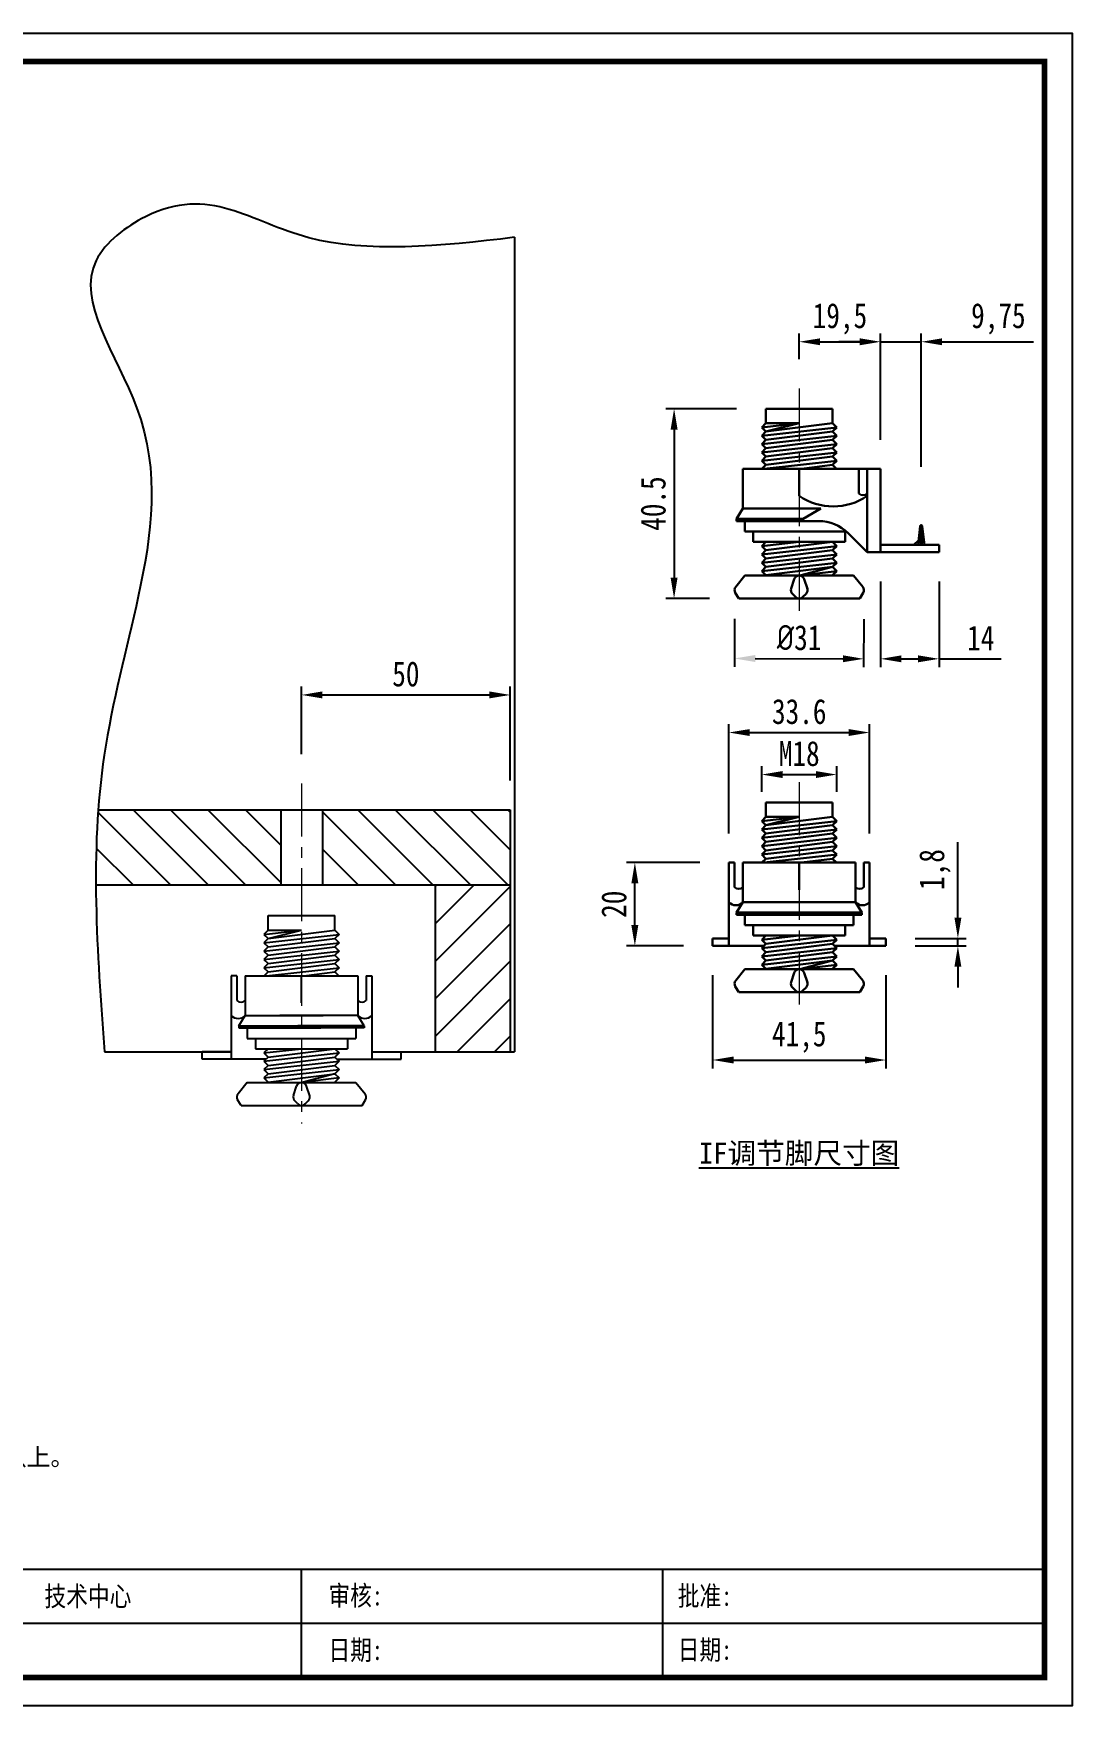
# Model space of a CAD drawing. Header units: millimetres. Extents: x 0 to 1097966, y -63096 to 223085.
# Drawn here: x 338303.2 to 338552.2, y -61440.4 to -61039.4 of the extents above; entities that cross this region are included whole.
import ezdxf

# ---------------------------------------------------------------- set-up
doc = ezdxf.new("R2010")
doc.units = ezdxf.units.MM
doc.linetypes.add('CENTERX2', pattern=[20.32, 12.7, -2.54, 2.54, -2.54])
doc.layers.add('DZ-文字说明', color=1, linetype='Continuous')
doc.styles.add('DZ-宋体2.5', font='', dxfattribs={"width": 0.8, "height": 2.5})
doc.styles.add('TEXT', font='', dxfattribs={"width": 0.8})
doc.styles.add('宋体', font='')
doc.styles.get('DZ-宋体2.5').set_extended_font_data('SimSun')
doc.styles.get('TEXT').set_extended_font_data('SimSun')
doc.styles.get('宋体').set_extended_font_data('SimSun')
doc.dimstyles.new('副本 (2) (2) ISO-25', dxfattribs={"dimtxt": 18, "dimasz": 13, "dimexe": 6, "dimexo": 12, "dimgap": 6, "dimtad": 1, "dimtxsty": 'TEXT', "dimcen": 2.5, "dimclrd": 5, "dimclre": 5, "dimclrt": 5, "dimadec": 0, "dimazin": 0, "dimtfac": 1, "dimtmove": 0, "dimatfit": 3, "dimldrblk": 'BOXFILLED', "dimfxl": 1.25, "dimarcsym": 0})

# ---------------------------------------------------------------- blocks, each defined once
blk = doc.blocks.new('f vedgefgvb rb')
for p, q in [((338340.6, -60861.62), (338356.6, -60861.62)), ((338340.6, -60865.12), (338340.6, -60861.62)), ((338356.6, -60865.12), (338356.6, -60861.62)), ((338340.6, -60865.12), (338339.6, -60866.12)), ((338339.6, -60866.12), (338348.6, -60865.12)), ((338339.6, -60868.12), (338357.6, -60866.12)), ((338339.6, -60866.12), (338340.6, -60867.12)), ((338340.6, -60867.12), (338339.6, -60868.12)), ((338339.6, -60868.12), (338340.6, -60869.12)), ((338339.6, -60870.12), (338357.6, -60868.12)), ((338340.6, -60865.12), (338348.6, -60865.12)), ((338340.6, -60867.12), (338356.6, -60865.12)), ((338340.6, -60867.12), (338348.6, -60865.12)), ((338340.6, -60869.12), (338356.6, -60867.12)), ((338356.6, -60865.12), (338357.6, -60866.12)), ((338357.6, -60866.12), (338356.6, -60867.12)), ((338356.6, -60867.12), (338357.6, -60868.12)), ((338357.6, -60868.12), (338356.6, -60869.12)), ((338340.6, -60869.12), (338339.6, -60870.12)), ((338339.6, -60870.12), (338340.6, -60871.12)), ((338339.6, -60872.12), (338357.6, -60870.12)), ((338340.6, -60871.12), (338339.6, -60872.12)), ((338339.6, -60872.12), (338340.6, -60873.12)), ((338339.6, -60874.12), (338357.6, -60872.12)), ((338340.6, -60871.12), (338356.6, -60869.12)), ((338340.6, -60873.12), (338356.6, -60871.12)), ((338356.6, -60869.12), (338357.6, -60870.12)), ((338357.6, -60870.12), (338356.6, -60871.12)), ((338356.6, -60871.12), (338357.6, -60872.12)), ((338357.6, -60872.12), (338356.6, -60873.12)), ((338331.77, -60876.05), (338331.77, -60896.05)), ((338333.1, -60876.05), (338331.77, -60876.05)), ((338333.1, -60876.05), (338333.1, -60881.98)), ((338335.1, -60876.05), (338335.1, -60885.55)), ((338335.1, -60876.05), (338362.1, -60876.05)), ((338340.6, -60873.12), (338339.6, -60874.12)), ((338339.6, -60874.12), (338340.6, -60875.12)), ((338340.6, -60875.12), (338339.67, -60876.05)), ((338340.21, -60876.05), (338357.6, -60874.12)), ((338340.6, -60875.12), (338356.6, -60873.12)), ((338348.6, -60882.55), (338348.6, -60876.05)), ((338349.14, -60876.05), (338356.6, -60875.12)), ((338356.6, -60873.12), (338357.6, -60874.12)), ((338357.6, -60874.12), (338356.6, -60875.12)), ((338356.6, -60875.12), (338357.54, -60876.05)), ((338362.1, -60876.05), (338362.1, -60885.55)), ((338364.1, -60876.05), (338364.1, -60881.98)), ((338364.1, -60876.05), (338365.44, -60876.05)), ((338365.44, -60876.05), (338365.44, -60896.05)), ((338333.6, -60888.05), (338335.1, -60885.55)), ((338333.6, -60888.05), (338333.6, -60888.55)), ((338333.6, -60888.05), (338349.47, -60888.05)), ((338335.1, -60885.55), (338353.8, -60885.55)), ((338362.1, -60885.55), (338343.41, -60885.55)), ((338363.6, -60888.05), (338347.74, -60888.05)), ((338363.6, -60888.05), (338362.1, -60885.55)), ((338363.6, -60888.05), (338363.6, -60888.55)), ((338333.6, -60888.55), (338353.26, -60888.55)), ((338335.6, -60888.55), (338335.6, -60891.05)), ((338335.6, -60891.05), (338361.6, -60891.05)), ((338337.6, -60891.05), (338337.6, -60893.55)), ((338363.6, -60888.55), (338343.95, -60888.55)), ((338359.6, -60891.05), (338359.6, -60893.55)), ((338361.6, -60888.55), (338361.6, -60891.05)), ((338331.77, -60894.25), (338324.77, -60894.25)), ((338324.77, -60896.05), (338324.77, -60894.25)), ((338331.77, -60896.05), (338324.77, -60896.05)), ((338340.1, -60896.05), (338331.77, -60896.05)), ((338337.6, -60893.55), (338359.6, -60893.55)), ((338340.6, -60893.55), (338339.6, -60894.55)), ((338339.6, -60894.55), (338348.6, -60893.55)), ((338339.6, -60894.55), (338340.6, -60895.55)), ((338339.6, -60896.55), (338357.6, -60894.55)), ((338340.6, -60895.55), (338339.6, -60896.55)), ((338340.6, -60895.55), (338356.6, -60893.55)), ((338340.6, -60897.55), (338356.6, -60895.55)), ((338356.6, -60893.55), (338357.6, -60894.55)), ((338357.6, -60894.55), (338356.6, -60895.55)), ((338356.6, -60895.55), (338357.6, -60896.55)), ((338357.1, -60896.05), (338365.44, -60896.05)), ((338365.44, -60894.25), (338372.44, -60894.25)), ((338365.44, -60896.05), (338372.44, -60896.05)), ((338372.44, -60896.05), (338372.44, -60894.25)), ((338339.6, -60896.55), (338340.6, -60897.55)), ((338339.6, -60898.55), (338357.6, -60896.55)), ((338340.6, -60897.55), (338339.6, -60898.55)), ((338339.6, -60898.55), (338340.6, -60899.55)), ((338339.6, -60900.55), (338357.6, -60898.55)), ((338340.6, -60899.55), (338339.6, -60900.55)), ((338340.6, -60899.55), (338356.6, -60897.55)), ((338340.6, -60901.55), (338356.6, -60899.55)), ((338356.6, -60899.55), (338348.72, -60901.62)), ((338357.6, -60896.55), (338356.6, -60897.55)), ((338356.6, -60897.55), (338357.6, -60898.55)), ((338357.6, -60898.55), (338356.6, -60899.55)), ((338356.6, -60899.55), (338357.6, -60900.55)), ((338335.6, -60901.62), (338333.39, -60904.33)), ((338335.6, -60901.62), (338361.6, -60901.62)), ((338339.6, -60900.55), (338340.6, -60901.55)), ((338346.66, -60904.73), (338347.41, -60902.5)), ((338357.6, -60900.55), (338348.72, -60901.62)), ((338350.57, -60904.82), (338349.8, -60902.5)), ((338357.6, -60900.55), (338356.6, -60901.55)), ((338361.6, -60901.62), (338363.82, -60904.33)), ((338334.1, -60907.12), (338333.28, -60905.77)), ((338334.1, -60907.12), (338363.1, -60907.12)), ((338347.72, -60906.76), (338347.01, -60906.05)), ((338349.49, -60906.76), (338350.23, -60906.01)), ((338363.1, -60907.12), (338363.92, -60905.77))]:
    blk.add_line(p, q)
for centre, radius, start, end in [((338348.6, -60876.05), 9.458744898438454e-11, 270, 90), ((338334.1, -60880.9), 1.47, 227.2673, 312.7327), ((338363.1, -60880.9), 1.47, 227.2673, 312.7327), ((338333.43, -60884.01), 2.27, 222.7872, 317.2128), ((338363.77, -60884.01), 2.27, 222.7872, 317.2128), ((338348.6, -60902.87), 1.25, 17.4459, 162.5541), ((338334.35, -60905.12), 1.25, 140.6924, 211.2038), ((338347.85, -60905.12), 1.25, 161.4883, 227.6006), ((338348.6, -60905.87), 1.25, 225.0525, 314.9475), ((338349.35, -60905.13), 1.25, 314.8032, 22.4494), ((338362.85, -60905.12), 1.25, 328.7962, 39.3076)]:
    blk.add_arc(centre, radius, start, end)
blk = doc.blocks.new('*D920')
at = {"color": 5, "lineweight": -2, "transparency": 16777216}
for p, q in [((338367.45, -61212.27), (338367.45, -61196.03)), ((338417.45, -61218.58), (338417.45, -61196.03)), ((338372.45, -61198.03), (338412.45, -61198.03))]:
    blk.add_line(p, q, dxfattribs=at)
at = {"color": 5, "transparency": 16777216}
for points in [[(338372.45, -61197.19), (338372.45, -61198.86), (338367.45, -61198.03)], [(338412.45, -61197.19), (338412.45, -61198.86), (338417.45, -61198.03)]]:
    blk.add_solid(points, dxfattribs=at)
at = {"layer": 'Defpoints', "color": 0, "transparency": 16777216}
for p in [(338417.45, -61198.03), (338367.45, -61219.27), (338417.45, -61225.58)]:
    blk.add_point(p, dxfattribs=at)
at = {"color": 5, "transparency": 16777216, "insert": (338392.45, -61193.03), "char_height": 6, "attachment_point": 5, "style": 'TEXT'}
blk.add_mtext('50', dxfattribs=at)
blk = doc.blocks.new('_BoxFilled')
at = {"color": 0, "linetype": 'ByBlock', "lineweight": -2}
blk.add_line((-0.5, 0), (-1, 0), dxfattribs=at)
at = {"color": 0, "linetype": 'ByBlock'}
blk.add_solid([(-0.5, 0.5), (0.5, 0.5), (-0.5, -0.5), (0.5, -0.5)], dxfattribs=at)
blk = doc.blocks.new('*D921')
at = {"color": 5, "lineweight": -2, "transparency": 16777216}
for p, q in [((338506.22, -61136.82), (338506.22, -61111.34)), ((338515.97, -61143.34), (338515.97, -61111.34)), ((338501.22, -61113.34), (338496.22, -61113.34)), ((338506.22, -61113.34), (338515.97, -61113.34)), ((338520.97, -61113.34), (338542.9, -61113.34))]:
    blk.add_line(p, q, dxfattribs=at)
at = {"color": 5, "transparency": 16777216}
for points in [[(338501.22, -61112.51), (338501.22, -61114.18), (338506.22, -61113.34)], [(338520.97, -61112.51), (338520.97, -61114.18), (338515.97, -61113.34)]]:
    blk.add_solid(points, dxfattribs=at)
at = {"layer": 'Defpoints', "color": 0, "transparency": 16777216}
for p in [(338506.22, -61113.34), (338506.22, -61143.82), (338515.97, -61157.32)]:
    blk.add_point(p, dxfattribs=at)
at = {"color": 5, "transparency": 16777216, "insert": (338534.44, -61107.84), "char_height": 6, "attachment_point": 5, "style": 'TEXT'}
blk.add_mtext('9,75', dxfattribs=at)
blk = doc.blocks.new('*D922')
at = {"color": 5, "lineweight": -2, "transparency": 16777216}
for p, q in [((338471.72, -61129.39), (338454.73, -61129.39)), ((338456.73, -61134.39), (338456.73, -61169.89)), ((338465.22, -61174.89), (338454.73, -61174.89))]:
    blk.add_line(p, q, dxfattribs=at)
at = {"color": 5, "transparency": 16777216}
for points in [[(338455.9, -61134.39), (338457.57, -61134.39), (338456.73, -61129.39)], [(338455.9, -61169.89), (338457.57, -61169.89), (338456.73, -61174.89)]]:
    blk.add_solid(points, dxfattribs=at)
at = {"layer": 'Defpoints', "color": 0, "transparency": 16777216}
for p in [(338478.72, -61129.39), (338456.73, -61174.89), (338472.22, -61174.89)]:
    blk.add_point(p, dxfattribs=at)
at = {"color": 5, "transparency": 16777216, "insert": (338451.73, -61152.14), "char_height": 6, "attachment_point": 5, "rotation": 90, "style": 'TEXT'}
blk.add_mtext('40.5', dxfattribs=at)
blk = doc.blocks.new('*D923')
at = {"color": 5, "lineweight": -2, "transparency": 16777216}
for p, q in [((338486.72, -61117.54), (338486.72, -61111.34)), ((338506.22, -61136.82), (338506.22, -61111.34)), ((338491.72, -61113.34), (338501.22, -61113.34))]:
    blk.add_line(p, q, dxfattribs=at)
at = {"color": 5, "transparency": 16777216}
for points in [[(338491.72, -61112.51), (338491.72, -61114.18), (338486.72, -61113.34)], [(338501.22, -61112.51), (338501.22, -61114.18), (338506.22, -61113.34)]]:
    blk.add_solid(points, dxfattribs=at)
at = {"layer": 'Defpoints', "color": 0, "transparency": 16777216}
for p in [(338506.22, -61113.34), (338486.72, -61124.54), (338506.22, -61143.82)]:
    blk.add_point(p, dxfattribs=at)
at = {"color": 5, "transparency": 16777216, "insert": (338496.47, -61107.84), "char_height": 6, "attachment_point": 5, "style": 'TEXT'}
blk.add_mtext('19,5', dxfattribs=at)
blk = doc.blocks.new('*D924')
at = {"color": 5, "lineweight": -2, "transparency": 16777216}
for p, q in [((338471.2, -61179.8), (338471.17, -61191.28)), ((338502.2, -61179.89), (338502.16, -61191.37)), ((338476.17, -61189.29), (338497.17, -61189.35))]:
    blk.add_line(p, q, dxfattribs=at)
at = {"color": 5, "transparency": 16777216}
for points in [[(338476.18, -61188.46), (338476.17, -61190.13), (338471.17, -61189.28)], [(338497.17, -61188.52), (338497.17, -61190.19), (338502.17, -61189.37)]]:
    blk.add_solid(points, dxfattribs=at)
at = {"layer": 'Defpoints', "color": 0, "transparency": 16777216}
for p in [(338471.22, -61172.8), (338502.22, -61172.89), (338502.17, -61189.37)]:
    blk.add_point(p, dxfattribs=at)
at = {"color": 5, "transparency": 16777216, "insert": (338486.69, -61184.32), "char_height": 6, "attachment_point": 5, "rotation": 359.8299, "style": 'TEXT'}
blk.add_mtext('{\\fISOCPEUR|b0|i0|c0|p34;%%C}31', dxfattribs=at)
blk = doc.blocks.new('*D925')
at = {"color": 5, "lineweight": -2, "transparency": 16777216}
for p, q in [((338477.72, -61221.29), (338477.72, -61215.12)), ((338495.72, -61221.29), (338495.72, -61215.12)), ((338482.72, -61217.12), (338490.72, -61217.12))]:
    blk.add_line(p, q, dxfattribs=at)
at = {"color": 5, "transparency": 16777216}
for points in [[(338482.72, -61216.29), (338482.72, -61217.95), (338477.72, -61217.12)], [(338490.72, -61216.29), (338490.72, -61217.95), (338495.72, -61217.12)]]:
    blk.add_solid(points, dxfattribs=at)
at = {"layer": 'Defpoints', "color": 0, "transparency": 16777216}
for p in [(338495.72, -61217.12), (338477.72, -61228.29), (338495.72, -61228.29)]:
    blk.add_point(p, dxfattribs=at)
at = {"color": 5, "transparency": 16777216, "insert": (338486.72, -61212.12), "char_height": 6, "attachment_point": 5, "style": 'TEXT'}
blk.add_mtext('M18', dxfattribs=at)
blk = doc.blocks.new('*D926')
at = {"color": 5, "lineweight": -2, "transparency": 16777216}
for p, q in [((338465.97, -61265.22), (338465.97, -61287.57)), ((338507.47, -61265.22), (338507.47, -61287.57)), ((338470.97, -61285.57), (338502.47, -61285.57))]:
    blk.add_line(p, q, dxfattribs=at)
at = {"color": 5, "transparency": 16777216}
for points in [[(338470.97, -61284.73), (338470.97, -61286.4), (338465.97, -61285.57)], [(338502.47, -61284.73), (338502.47, -61286.4), (338507.47, -61285.57)]]:
    blk.add_solid(points, dxfattribs=at)
at = {"layer": 'Defpoints', "color": 0, "transparency": 16777216}
for p in [(338465.97, -61258.22), (338507.47, -61258.22), (338507.47, -61285.57)]:
    blk.add_point(p, dxfattribs=at)
at = {"color": 5, "transparency": 16777216, "insert": (338486.72, -61280.07), "char_height": 6, "attachment_point": 5, "style": 'TEXT'}
blk.add_mtext('41,5', dxfattribs=at)
blk = doc.blocks.new('*D927')
at = {"color": 5, "lineweight": -2, "transparency": 16777216}
for p, q in [((338469.88, -61231.22), (338469.88, -61205.04)), ((338474.88, -61207.04), (338498.56, -61207.04)), ((338503.56, -61231.22), (338503.56, -61205.04))]:
    blk.add_line(p, q, dxfattribs=at)
at = {"color": 5, "transparency": 16777216}
for points in [[(338474.88, -61206.21), (338474.88, -61207.88), (338469.88, -61207.04)], [(338498.56, -61206.21), (338498.56, -61207.88), (338503.56, -61207.04)]]:
    blk.add_solid(points, dxfattribs=at)
at = {"layer": 'Defpoints', "color": 0, "transparency": 16777216}
for p in [(338503.56, -61207.04), (338469.88, -61238.22), (338503.56, -61238.22)]:
    blk.add_point(p, dxfattribs=at)
at = {"color": 5, "transparency": 16777216, "insert": (338486.72, -61202.04), "char_height": 6, "attachment_point": 5, "style": 'TEXT'}
blk.add_mtext('33.6', dxfattribs=at)
blk = doc.blocks.new('*D928')
at = {"color": 5, "lineweight": -2, "transparency": 16777216}
for p, q in [((338462.88, -61238.22), (338445.33, -61238.22)), ((338447.33, -61253.22), (338447.33, -61243.22)), ((338458.97, -61258.22), (338445.33, -61258.22))]:
    blk.add_line(p, q, dxfattribs=at)
at = {"color": 5, "transparency": 16777216}
for points in [[(338446.49, -61243.22), (338448.16, -61243.22), (338447.33, -61238.22)], [(338446.49, -61253.22), (338448.16, -61253.22), (338447.33, -61258.22)]]:
    blk.add_solid(points, dxfattribs=at)
at = {"layer": 'Defpoints', "color": 0, "transparency": 16777216}
for p in [(338447.33, -61238.22), (338469.88, -61238.22), (338465.97, -61258.22)]:
    blk.add_point(p, dxfattribs=at)
at = {"color": 5, "transparency": 16777216, "insert": (338442.33, -61248.22), "char_height": 6, "attachment_point": 5, "rotation": 90, "style": 'TEXT'}
blk.add_mtext('20', dxfattribs=at)
blk = doc.blocks.new('*D929')
at = {"color": 5, "lineweight": -2, "transparency": 16777216}
for p, q in [((338506.22, -61170.82), (338506.22, -61191.37)), ((338520.22, -61170.82), (338520.22, -61191.37)), ((338511.22, -61189.37), (338515.22, -61189.37)), ((338520.22, -61189.37), (338535.13, -61189.37))]:
    blk.add_line(p, q, dxfattribs=at)
at = {"color": 5, "transparency": 16777216}
for points in [[(338511.22, -61188.54), (338511.22, -61190.2), (338506.22, -61189.37)], [(338515.22, -61188.54), (338515.22, -61190.2), (338520.22, -61189.37)]]:
    blk.add_solid(points, dxfattribs=at)
at = {"layer": 'Defpoints', "color": 0, "transparency": 16777216}
for p in [(338506.22, -61163.82), (338520.22, -61163.82), (338520.22, -61189.37)]:
    blk.add_point(p, dxfattribs=at)
at = {"color": 5, "transparency": 16777216, "insert": (338530.22, -61184.37), "char_height": 6, "attachment_point": 5, "style": 'TEXT'}
blk.add_mtext('14', dxfattribs=at)
blk = doc.blocks.new('*D930')
at = {"color": 5, "lineweight": -2, "transparency": 16777216}
for p, q in [((338524.74, -61251.42), (338524.74, -61233.36)), ((338514.47, -61256.42), (338526.74, -61256.42)), ((338524.74, -61258.22), (338524.74, -61256.42)), ((338514.47, -61258.22), (338526.74, -61258.22)), ((338524.74, -61263.22), (338524.74, -61268.22))]:
    blk.add_line(p, q, dxfattribs=at)
at = {"color": 5, "transparency": 16777216}
for points in [[(338523.91, -61251.42), (338525.58, -61251.42), (338524.74, -61256.42)], [(338523.91, -61263.22), (338525.58, -61263.22), (338524.74, -61258.22)]]:
    blk.add_solid(points, dxfattribs=at)
at = {"layer": 'Defpoints', "color": 0, "transparency": 16777216}
for p in [(338507.47, -61256.42), (338524.74, -61256.42), (338507.47, -61258.22)]:
    blk.add_point(p, dxfattribs=at)
at = {"color": 5, "transparency": 16777216, "insert": (338519.24, -61239.89), "char_height": 6, "attachment_point": 5, "rotation": 90, "style": 'TEXT'}
blk.add_mtext('1,8', dxfattribs=at)

msp = doc.modelspace()

# ---------------------------------------------------------------- hatches: boundary and pattern name
h = msp.add_hatch()
h.set_pattern_fill('ANSI31', color=250, scale=2, angle=90)
h.set_pattern_definition([(135, (18.846, -389.327), (-4.49012806, -4.49012806), [])])
edge = h.paths.add_edge_path()
edge.add_spline(control_points=[(338318.721, -61225.582), (338318.288, -61231.554), (338318.132, -61237.557), (338318.167, -61243.582)], knot_values=[266.539175, 266.539175, 266.539175, 266.539175, 284.6034349, 284.6034349, 284.6034349, 284.6034349], degree=3, periodic=0)
edge.add_line((338318.167, -61243.582), (338362.449, -61243.582))
edge.add_line((338362.449, -61243.582), (338362.449, -61225.582))
edge.add_line((338362.449, -61225.582), (338318.721, -61225.582))
h.paths.add_polyline_path([(338417.446, -61243.582), (338417.446, -61225.582), (338372.449, -61225.582), (338372.449, -61243.582)])
h = msp.add_hatch()
h.set_pattern_fill('ANSI31', color=250, scale=2)
h.set_pattern_definition([(45, (18.846, -389.327), (-4.49012806, 4.49012806), [])])
h.paths.add_polyline_path([(338399.446, -61283.582), (338417.446, -61283.582), (338417.446, -61243.582), (338399.446, -61243.582)])

# ---------------------------------------------------------------- linework, layer by layer
at = {"color": 251, "true_color": 0x636466}
for p, q in [((338418.446, -61088.298), (338418.446, -61283.582)), ((338318.721, -61225.582), (338417.446, -61225.582)), ((338362.449, -61225.582), (338362.449, -61243.582)), ((338372.449, -61225.582), (338372.449, -61243.582)), ((338417.446, -61225.582), (338417.446, -61243.582)), ((338318.167, -61243.582), (338417.446, -61243.582)), ((338399.446, -61243.582), (338399.446, -61283.582)), ((338417.446, -61243.582), (338417.446, -61283.582)), ((338320.247, -61283.582), (338350.612, -61283.582)), ((338384.286, -61283.582), (338418.446, -61283.582))]:
    msp.add_line(p, q, dxfattribs=at)
at = {"color": 1, "linetype": 'CENTERX2', "lineweight": 13}
for p, q in [((338486.719, -61124.54), (338486.719, -61179.235)), ((338367.449, -61219.273), (338367.449, -61300.793)), ((338486.719, -61218.941), (338486.719, -61273.636))]:
    msp.add_line(p, q, dxfattribs=at)
at = {"lineweight": 30}
for p, q in [((338478.719, -61129.39), (338494.719, -61129.39)), ((338478.719, -61132.89), (338478.719, -61129.39)), ((338494.719, -61132.89), (338494.719, -61129.39)), ((338478.719, -61132.89), (338477.719, -61133.89)), ((338477.719, -61133.89), (338486.719, -61132.89)), ((338477.719, -61135.89), (338495.719, -61133.89)), ((338477.719, -61133.89), (338478.719, -61134.89)), ((338478.719, -61134.89), (338477.719, -61135.89)), ((338477.719, -61135.89), (338478.719, -61136.89)), ((338477.719, -61137.89), (338495.719, -61135.89)), ((338478.719, -61132.89), (338486.719, -61132.89)), ((338478.719, -61134.89), (338494.719, -61132.89)), ((338478.719, -61134.89), (338486.719, -61132.89)), ((338478.719, -61136.89), (338494.719, -61134.89)), ((338494.719, -61132.89), (338495.719, -61133.89)), ((338495.719, -61133.89), (338494.719, -61134.89)), ((338494.719, -61134.89), (338495.719, -61135.89)), ((338495.719, -61135.89), (338494.719, -61136.89)), ((338478.719, -61136.89), (338477.719, -61137.89)), ((338477.719, -61137.89), (338478.719, -61138.89)), ((338477.719, -61139.89), (338495.719, -61137.89)), ((338478.719, -61138.89), (338477.719, -61139.89)), ((338477.719, -61139.89), (338478.719, -61140.89)), ((338477.719, -61141.89), (338495.719, -61139.89)), ((338478.719, -61138.89), (338494.719, -61136.89)), ((338478.719, -61140.89), (338494.719, -61138.89)), ((338494.719, -61136.89), (338495.719, -61137.89)), ((338495.719, -61137.89), (338494.719, -61138.89)), ((338494.719, -61138.89), (338495.719, -61139.89)), ((338495.719, -61139.89), (338494.719, -61140.89)), ((338473.219, -61143.823), (338473.219, -61153.323)), ((338473.219, -61143.823), (338506.219, -61143.823)), ((338478.719, -61140.89), (338477.719, -61141.89)), ((338477.719, -61141.89), (338478.719, -61142.89)), ((338478.719, -61142.89), (338477.786, -61143.823)), ((338478.324, -61143.823), (338495.719, -61141.89)), ((338478.719, -61142.89), (338494.719, -61140.89)), ((338486.719, -61150.323), (338486.719, -61143.823)), ((338487.256, -61143.823), (338494.719, -61142.89)), ((338494.719, -61140.89), (338495.719, -61141.89)), ((338495.719, -61141.89), (338494.719, -61142.89)), ((338494.719, -61142.89), (338495.652, -61143.823)), ((338501.019, -61143.823), (338501.019, -61149.749)), ((338503.019, -61143.823), (338503.019, -61163.823)), ((338506.219, -61143.823), (338506.219, -61163.823)), ((338471.719, -61155.823), (338473.219, -61153.323)), ((338471.719, -61155.823), (338471.719, -61156.323)), ((338471.719, -61155.823), (338487.585, -61155.823)), ((338471.719, -61156.323), (338491.377, -61156.323)), ((338473.219, -61153.323), (338491.915, -61153.323)), ((338473.719, -61156.323), (338473.719, -61158.823)), ((338486.719, -61156.323), (338491.915, -61153.323)), ((338473.719, -61158.823), (338497.992, -61158.823)), ((338475.719, -61158.823), (338475.719, -61161.323)), ((338497.719, -61158.823), (338497.719, -61161.323)), ((338503.019, -61163.823), (338498.448, -61159.252)), ((338514.213, -61162.023), (338515.346, -61160.89)), ((338515.219, -61162.023), (338515.721, -61157.545)), ((338515.869, -61157.423), (338515.869, -61162.023)), ((338516.069, -61157.423), (338516.069, -61162.023)), ((338516.719, -61162.023), (338516.218, -61157.545)), ((338475.719, -61161.323), (338497.719, -61161.323)), ((338478.719, -61161.323), (338477.719, -61162.323)), ((338477.719, -61162.323), (338486.719, -61161.323)), ((338477.719, -61162.323), (338478.719, -61163.323)), ((338477.719, -61164.323), (338495.719, -61162.323)), ((338478.719, -61163.323), (338477.719, -61164.323)), ((338477.719, -61164.323), (338478.719, -61165.323)), ((338477.719, -61166.323), (338495.719, -61164.323)), ((338478.719, -61163.323), (338494.719, -61161.323)), ((338478.719, -61165.323), (338494.719, -61163.323)), ((338494.719, -61161.323), (338495.719, -61162.323)), ((338495.719, -61162.323), (338494.719, -61163.323)), ((338494.719, -61163.323), (338495.719, -61164.323)), ((338495.719, -61164.323), (338494.719, -61165.323)), ((338503.019, -61163.823), (338520.219, -61163.823)), ((338506.219, -61162.023), (338520.219, -61162.023)), ((338520.219, -61162.023), (338520.219, -61163.823)), ((338478.719, -61165.323), (338477.719, -61166.323)), ((338477.719, -61166.323), (338478.719, -61167.323)), ((338477.719, -61168.323), (338495.719, -61166.323)), ((338478.719, -61167.323), (338477.719, -61168.323)), ((338477.719, -61168.323), (338478.719, -61169.323)), ((338478.719, -61167.323), (338494.719, -61165.323)), ((338478.719, -61169.323), (338494.719, -61167.323)), ((338494.719, -61167.323), (338486.84, -61169.39)), ((338495.719, -61168.323), (338486.84, -61169.39)), ((338494.719, -61165.323), (338495.719, -61166.323)), ((338495.719, -61166.323), (338494.719, -61167.323)), ((338494.719, -61167.323), (338495.719, -61168.323)), ((338495.719, -61168.323), (338494.719, -61169.323)), ((338473.719, -61169.39), (338471.502, -61172.098)), ((338473.719, -61169.39), (338499.719, -61169.39)), ((338484.781, -61172.493), (338485.527, -61170.265)), ((338488.682, -61172.587), (338487.912, -61170.265)), ((338499.719, -61169.39), (338501.936, -61172.098)), ((338472.219, -61174.89), (338471.4, -61173.538)), ((338472.219, -61174.89), (338501.219, -61174.89)), ((338485.836, -61174.525), (338485.123, -61173.813)), ((338487.602, -61174.525), (338488.351, -61173.782)), ((338501.219, -61174.89), (338502.038, -61173.538)), ((338478.719, -61223.791), (338494.719, -61223.791)), ((338478.719, -61227.291), (338478.719, -61223.791)), ((338494.719, -61227.291), (338494.719, -61223.791)), ((338478.719, -61227.291), (338477.719, -61228.291)), ((338477.719, -61228.291), (338486.719, -61227.291)), ((338477.719, -61230.291), (338495.719, -61228.291)), ((338477.719, -61228.291), (338478.719, -61229.291)), ((338478.719, -61227.291), (338486.719, -61227.291)), ((338478.719, -61229.291), (338494.719, -61227.291)), ((338478.719, -61229.291), (338486.719, -61227.291)), ((338494.719, -61227.291), (338495.719, -61228.291)), ((338495.719, -61228.291), (338494.719, -61229.291)), ((338478.719, -61229.291), (338477.719, -61230.291)), ((338477.719, -61230.291), (338478.719, -61231.291)), ((338477.719, -61232.291), (338495.719, -61230.291)), ((338478.719, -61231.291), (338477.719, -61232.291)), ((338477.719, -61232.291), (338478.719, -61233.291)), ((338477.719, -61234.291), (338495.719, -61232.291)), ((338478.719, -61231.291), (338494.719, -61229.291)), ((338478.719, -61233.291), (338494.719, -61231.291)), ((338494.719, -61229.291), (338495.719, -61230.291)), ((338495.719, -61230.291), (338494.719, -61231.291)), ((338494.719, -61231.291), (338495.719, -61232.291)), ((338495.719, -61232.291), (338494.719, -61233.291)), ((338478.719, -61233.291), (338477.719, -61234.291)), ((338477.719, -61234.291), (338478.719, -61235.291)), ((338477.719, -61236.291), (338495.719, -61234.291)), ((338478.719, -61235.291), (338477.719, -61236.291)), ((338477.719, -61236.291), (338478.719, -61237.291)), ((338478.324, -61238.224), (338495.719, -61236.291)), ((338478.719, -61235.291), (338494.719, -61233.291)), ((338478.719, -61237.291), (338494.719, -61235.291)), ((338494.719, -61233.291), (338495.719, -61234.291)), ((338495.719, -61234.291), (338494.719, -61235.291)), ((338494.719, -61235.291), (338495.719, -61236.291)), ((338495.719, -61236.291), (338494.719, -61237.291)), ((338469.882, -61238.224), (338469.882, -61258.224)), ((338471.219, -61238.224), (338469.882, -61238.224)), ((338471.219, -61238.224), (338471.219, -61244.15)), ((338473.219, -61238.224), (338473.219, -61247.724)), ((338473.219, -61238.224), (338500.219, -61238.224)), ((338478.719, -61237.291), (338477.786, -61238.224)), ((338486.719, -61244.724), (338486.719, -61238.224)), ((338487.256, -61238.224), (338494.719, -61237.291)), ((338494.719, -61237.291), (338495.652, -61238.224)), ((338500.219, -61238.224), (338500.219, -61247.724)), ((338502.219, -61238.224), (338502.219, -61244.15)), ((338502.219, -61238.224), (338503.556, -61238.224)), ((338503.556, -61238.224), (338503.556, -61258.224)), ((338471.719, -61250.224), (338473.219, -61247.724)), ((338473.219, -61247.724), (338491.915, -61247.724)), ((338500.219, -61247.724), (338481.523, -61247.724)), ((338501.719, -61250.224), (338500.219, -61247.724)), ((338471.719, -61250.224), (338471.719, -61250.724)), ((338471.719, -61250.224), (338487.585, -61250.224)), ((338471.719, -61250.724), (338491.377, -61250.724)), ((338473.719, -61250.724), (338473.719, -61253.224)), ((338501.719, -61250.724), (338482.061, -61250.724)), ((338501.719, -61250.224), (338485.853, -61250.224)), ((338499.719, -61250.724), (338499.719, -61253.224)), ((338501.719, -61250.224), (338501.719, -61250.724)), ((338465.969, -61256.424), (338465.969, -61258.224)), ((338469.882, -61256.424), (338465.969, -61256.424)), ((338473.719, -61253.224), (338499.719, -61253.224)), ((338475.719, -61253.224), (338475.719, -61255.724)), ((338475.719, -61255.724), (338497.719, -61255.724)), ((338478.719, -61255.724), (338477.719, -61256.724)), ((338477.719, -61256.724), (338486.719, -61255.724)), ((338477.719, -61256.724), (338478.719, -61257.724)), ((338477.719, -61258.724), (338495.719, -61256.724)), ((338478.719, -61257.724), (338494.719, -61255.724)), ((338494.719, -61255.724), (338495.719, -61256.724)), ((338495.719, -61256.724), (338494.719, -61257.724)), ((338497.719, -61253.224), (338497.719, -61255.724)), ((338503.556, -61256.424), (338507.469, -61256.424)), ((338507.469, -61256.424), (338507.469, -61258.224)), ((338478.219, -61258.224), (338465.969, -61258.224)), ((338478.719, -61257.724), (338477.719, -61258.724)), ((338477.719, -61258.724), (338478.719, -61259.724)), ((338477.719, -61260.724), (338495.719, -61258.724)), ((338478.719, -61259.724), (338477.719, -61260.724)), ((338477.719, -61260.724), (338478.719, -61261.724)), ((338477.719, -61262.724), (338495.719, -61260.724)), ((338478.719, -61259.724), (338494.719, -61257.724)), ((338478.719, -61261.724), (338494.719, -61259.724)), ((338494.719, -61257.724), (338495.719, -61258.724)), ((338495.719, -61258.724), (338494.719, -61259.724)), ((338494.719, -61259.724), (338495.719, -61260.724)), ((338495.719, -61260.724), (338494.719, -61261.724)), ((338495.219, -61258.224), (338507.469, -61258.224)), ((338473.719, -61263.791), (338471.502, -61266.499)), ((338473.719, -61263.791), (338499.719, -61263.791)), ((338478.719, -61261.724), (338477.719, -61262.724)), ((338477.719, -61262.724), (338478.719, -61263.724)), ((338478.719, -61263.724), (338494.719, -61261.724)), ((338484.781, -61266.894), (338485.527, -61264.667)), ((338494.719, -61261.724), (338486.84, -61263.791)), ((338495.719, -61262.724), (338486.84, -61263.791)), ((338488.682, -61266.988), (338487.912, -61264.667)), ((338494.719, -61261.724), (338495.719, -61262.724)), ((338495.719, -61262.724), (338494.719, -61263.724)), ((338499.719, -61263.791), (338501.936, -61266.499)), ((338472.219, -61269.291), (338471.4, -61267.939)), ((338485.836, -61268.926), (338485.123, -61268.214)), ((338487.602, -61268.926), (338488.351, -61268.183)), ((338501.219, -61269.291), (338502.038, -61267.939)), ((338472.219, -61269.291), (338501.219, -61269.291))]:
    msp.add_line(p, q, dxfattribs=at)
msp.add_lwpolyline([(337985.218, -61440.361), (338552.218, -61440.361), (338552.218, -61039.411), (337985.218, -61039.411)], close=True)
at = {"const_width": 1.35}
msp.add_lwpolyline([(337991.968, -61433.611), (338545.468, -61433.611), (338545.468, -61046.161), (337991.968, -61046.161)], close=True, dxfattribs=at)
at = {"lineweight": 30}
for centre, radius, start, end in [((338486.719, -61143.823), 9.458744898438454e-11, 270, 90), ((338494.869, -61138.289), 14.534, 235.89337, 304.10663), ((338502.019, -61148.666), 1.474, 227.2673, 312.7327), ((338491.377, -61166.323), 10, 45, 90), ((338515.969, -61157.573), 0.25, 6.39096, 173.60904), ((338515.969, -61157.423), 0.1, 0, 180), ((338472.469, -61172.89), 1.25, 140.69235, 211.2038), ((338485.966, -61172.89), 1.25, 161.48825, 227.60058), ((338486.719, -61170.64), 1.25, 17.44587, 162.55413), ((338487.47, -61172.895), 1.25, 314.80325, 22.44936), ((338500.969, -61172.89), 1.25, 328.7962, 39.30765), ((338486.719, -61173.64), 1.25, 225.05247, 314.94753), ((338486.719, -61238.224), 9.458744898438454e-11, 270, 90), ((338472.219, -61243.067), 1.474, 227.2673, 312.7327), ((338501.219, -61243.067), 1.474, 227.2673, 312.7327), ((338471.551, -61246.18), 2.274, 222.78719, 317.21281), ((338501.888, -61246.18), 2.274, 222.78719, 317.21281), ((338486.719, -61265.041), 1.25, 17.44587, 162.55413), ((338472.469, -61267.291), 1.25, 140.69235, 211.2038), ((338485.966, -61267.291), 1.25, 161.48825, 227.60058), ((338486.719, -61268.041), 1.25, 225.05247, 314.94753), ((338487.47, -61267.296), 1.25, 314.80325, 22.44936), ((338500.969, -61267.291), 1.25, 328.7962, 39.30765)]:
    msp.add_arc(centre, radius, start, end, dxfattribs=at)
at = {"color": 251, "true_color": 0x636466}
msp.add_open_spline([(338418.446, -61088.298), (338400.701, -61090.511), (338364.803, -61093.596), (338342.496, -61072.95), (338308.958, -61097.989), (338335.502, -61132.543), (338329.628, -61172.492), (338315.688, -61222.707), (338318.456, -61259.673), (338320.247, -61283.582)], degree=3, knots=[8.2058518, 8.2058518, 8.2058518, 8.2058518, 61.6846485, 116.2217651, 132.4573375, 169.0387434, 214.3910561, 253.2406006, 324.3764107, 324.3764107, 324.3764107, 324.3764107], dxfattribs=at)
at = {"layer": 'DZ-文字说明', "color": 7}
for p, q in [((338367.469, -61433.611), (338367.469, -61407.633)), ((338454.049, -61433.611), (338454.049, -61407.633)), ((338081.299, -61420.622), (338545.468, -61420.622))]:
    msp.add_line(p, q, dxfattribs=at)
msp.add_lwpolyline([(337991.968, -61407.633), (338545.468, -61407.633), (338545.468, -61433.611), (337991.968, -61433.611)], close=True, dxfattribs=at)

# ---------------------------------------------------------------- block references
at = {"color": 251, "true_color": 0x636466}
msp.add_blockref('f vedgefgvb rb', (18.846, -389.327), dxfattribs=at)

# ---------------------------------------------------------------- texts
at = {"style": 'DZ-宋体2.5', "width": 0.8}
for s, p in [('审核:', (338373.904, -61416.368)), ('批准:', (338457.6, -61416.448)), ('日期:', (338373.904, -61429.428)), ('日期:', (338457.6, -61429.372))]:
    msp.add_text(s, height=4.7732, dxfattribs=at).set_placement(p)
at = {"color": 4, "insert": (338462.691, -61308.181), "char_height": 5.03079, "width": 64.381, "attachment_point": 4, "style": '宋体'}
msp.add_mtext('{\\L\\C256;IF调节脚尺寸图}', dxfattribs=at)
at = {"insert": (338015.684, -61360.311), "char_height": 4.19232, "width": 369.85571, "attachment_point": 4, "style": '宋体'}
msp.add_mtext('\\P工艺标准：{\\H1.41352x; }\\P1、IF调节脚 IT6565-G25,颜色为银色，此调整脚为选配件，有需求需在下单图纸上标识备注；\\P2、适用于安装地面不平的空间，默认一个单元柜标配4个调节脚，分别装在左、右侧板上，最大调节量20mm；\\P3、安装便捷，直接搞扣于侧板底部端面，安装位置分别距前或距后50mm；{\\H1.45383x; }\\P4、位置固定后，需在调节脚螺柱中心位对上的底板位置配钻φ10mm用过批头调节用；\\P5、常规默认配法是4个/单元柜，如需多配或少配时需在图纸上备注好，如只配单边时，最小极限的地面落差3mm以上。', dxfattribs=at)
at = {"color": 2, "style": 'DZ-宋体2.5', "width": 0.8}
msp.add_attdef('技术中心', (338305.834, -61416.527), '', height=4.773, dxfattribs=at)

# ---------------------------------------------------------------- dimensions: what is measured, and where the dimension line sits
at = {"color": 251, "true_color": 0x636466}
for base, p1, p2, picture, middle in [((338506.219, -61113.344), (338486.719, -61124.54), (338506.219, -61143.823), '*D923', (338496.469, -61107.844)), ((338417.446, -61198.028), (338367.449, -61219.273), (338417.446, -61225.582), '*D920', (338392.447, -61193.028)), ((338507.469, -61285.566), (338465.969, -61258.224), (338507.469, -61258.224), '*D926', (338486.719, -61280.066))]:
    dim = msp.add_linear_dim(base=base, p1=p1, p2=p2, dimstyle='副本 (2) (2) ISO-25', override={"dimtxt": 6, "dimasz": 5, "dimexe": 2, "dimexo": 7, "dimgap": 2, "dimfxl": 30, "dimfxlon": 1}, dxfattribs=at)
    dim.commit()
    dim.dimension.update_dxf_attribs({"geometry": picture, "text_midpoint": middle})
for base, p1, p2, picture, middle in [((338506.219, -61113.344), (338515.969, -61157.323), (338506.219, -61143.823), '*D921', (338534.436, -61113.344)), ((338520.219, -61189.369), (338506.219, -61163.823), (338520.219, -61163.823), '*D929', (338530.219, -61189.369))]:
    dim = msp.add_linear_dim(base=base, p1=p1, p2=p2, dimstyle='副本 (2) (2) ISO-25', override={"dimtxt": 6, "dimasz": 5, "dimexe": 2, "dimexo": 7, "dimgap": 2, "dimfxl": 30, "dimfxlon": 1}, dxfattribs=at)
    dim.commit()
    dim.dimension.update_dxf_attribs({"geometry": picture, "text_midpoint": middle, "dimtype": 160})
dim = msp.add_linear_dim(base=(338456.734, -61174.89), p1=(338478.719, -61129.39), p2=(338472.219, -61174.89), angle=90, text='40.5', dimstyle='副本 (2) (2) ISO-25', override={"dimtxt": 6, "dimasz": 5, "dimexe": 2, "dimexo": 7, "dimgap": 2, "dimfxl": 30, "dimfxlon": 1}, dxfattribs=at)
dim.commit()
dim.dimension.update_dxf_attribs({"geometry": '*D922', "text_midpoint": (338451.734, -61152.14)})
dim = msp.add_aligned_dim(p1=(338471.222, -61172.802), p2=(338502.219, -61172.894), distance=-16.475, text='{\\fISOCPEUR|b0|i0|c0|p34;%%C}31', dimstyle='副本 (2) (2) ISO-25', override={"dimtxt": 6, "dimasz": 5, "dimexe": 2, "dimexo": 7, "dimgap": 2, "dimfxl": 30, "dimfxlon": 1}, dxfattribs=at)
dim.commit()
dim.dimension.update_dxf_attribs({"geometry": '*D924', "text_midpoint": (338486.687, -61184.323)})
for base, p1, p2, text, picture, middle in [((338503.556, -61207.044), (338469.882, -61238.224), (338503.556, -61238.224), '33.6', '*D927', (338486.719, -61202.044)), ((338495.719, -61217.121), (338477.719, -61228.291), (338495.719, -61228.291), 'M<>', '*D925', (338486.719, -61212.121))]:
    dim = msp.add_linear_dim(base=base, p1=p1, p2=p2, text=text, dimstyle='副本 (2) (2) ISO-25', override={"dimtxt": 6, "dimasz": 5, "dimexe": 2, "dimexo": 7, "dimgap": 2, "dimfxl": 30, "dimfxlon": 1}, dxfattribs=at)
    dim.commit()
    dim.dimension.update_dxf_attribs({"geometry": picture, "text_midpoint": middle})
for base, p1, p2, picture, middle in [((338524.742, -61256.424), (338507.469, -61258.224), (338507.469, -61256.424), '*D930', (338519.242, -61239.891)), ((338447.325, -61238.224), (338465.969, -61258.224), (338469.882, -61238.224), '*D928', (338442.325, -61248.224))]:
    dim = msp.add_linear_dim(base=base, p1=p1, p2=p2, angle=90, dimstyle='副本 (2) (2) ISO-25', override={"dimtxt": 6, "dimasz": 5, "dimexe": 2, "dimexo": 7, "dimgap": 2, "dimfxl": 30, "dimfxlon": 1}, dxfattribs=at)
    dim.commit()
    dim.dimension.update_dxf_attribs({"geometry": picture, "text_midpoint": middle})

doc.saveas('drawing.dxf')
